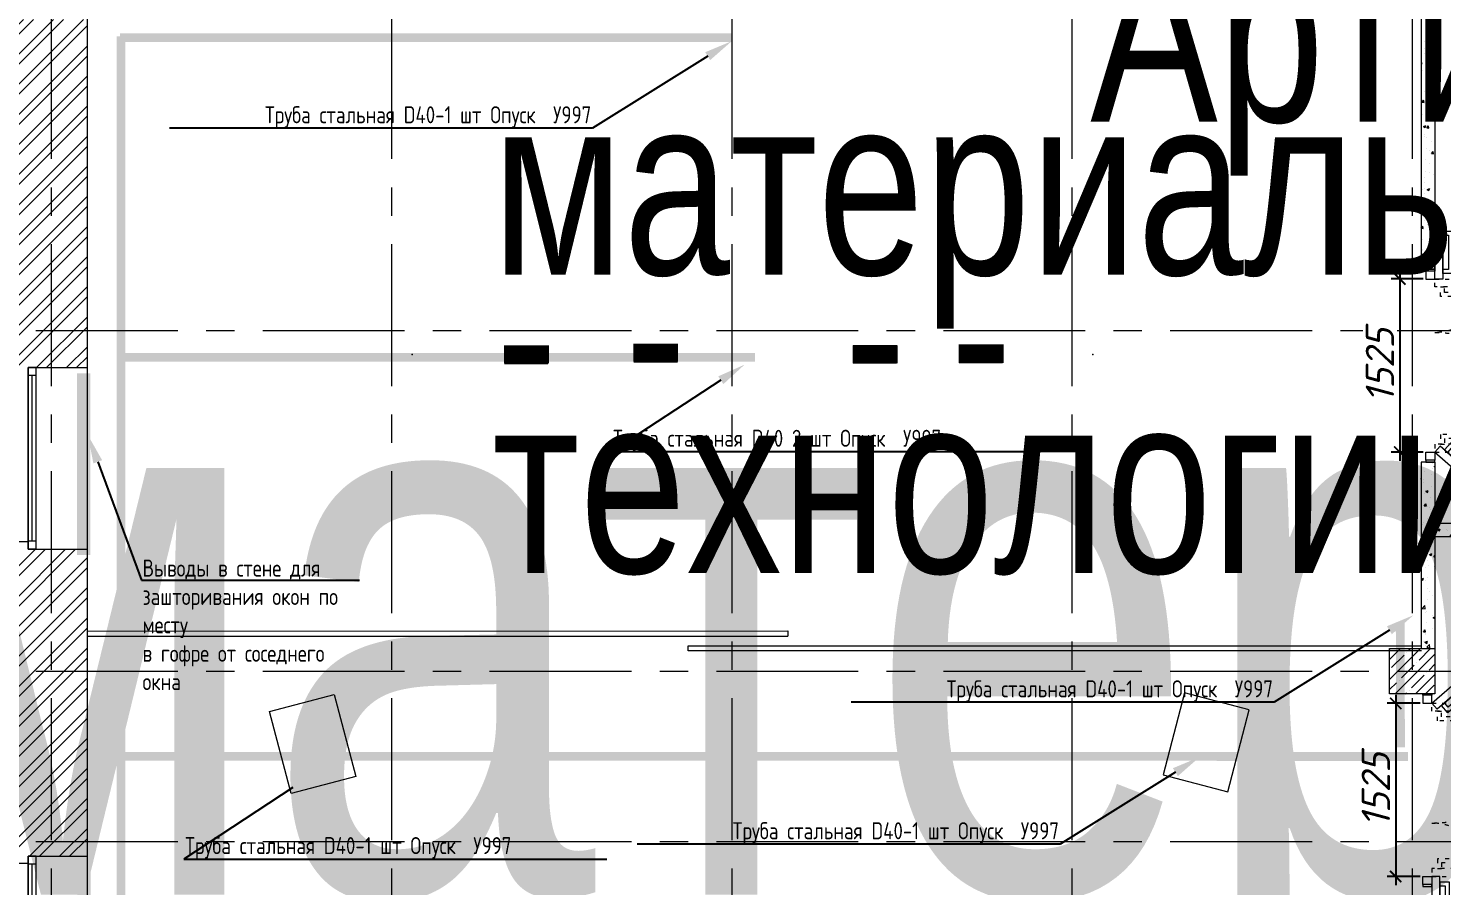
# Model space of a CAD drawing. Header units: millimetres. Extents: x 0 to 636307, y -180975 to 471719.
# Drawn here: x 559651 to 572112, y -66446 to -58893 of the extents above; entities that cross this region are included whole.
import ezdxf
from ezdxf import colors
from ezdxf.entities.mleader import LeaderData, LeaderLine
from ezdxf.enums import TextEntityAlignment as Align
from ezdxf.math import Vec2, Vec3

# ---------------------------------------------------------------- set-up
doc = ezdxf.new("R2018")
doc.units = ezdxf.units.MM
doc.linetypes.add('ACAD_ISO03W100', pattern=[30, 12, -18])
doc.linetypes.add('CENTER', pattern=[2, 1.25, -0.25, 0.25, -0.25])
for name, color, linetype, lineweight in [('_TEXT', 7, 'Continuous', 30), ('Rigging-Truss-Insert Points', 7, 'Continuous', 5), ('TRUSS LIGHT', 7, 'Continuous', 5), ('АР_Двери', 7, 'Continuous', 0), ('АР_Колонны', 5, 'Continuous', 35), ('АР_Колонны Штрих', 250, 'Continuous', 5), ('АР_Маркер экспликации', 239, 'Continuous', 13), ('АР_Номер помещения', 250, 'Continuous', 9), ('АР_Окна', 4, 'Continuous', 9), ('АР_Оси', 7, 'Continuous', 25), ('АР_Отметки', 7, 'Continuous', 5), ('АР_Перегородки газоблок', 165, 'Continuous', 30), ('АР_Перегородки газоблок_Штрих', 165, 'Continuous', 5), ('АР_Сущ Несущая стена', 250, 'Continuous', 50), ('АР_Штриховка кирпич', 250, 'Continuous', 9)]:
    doc.layers.add(name, color=color, linetype=linetype, lineweight=lineweight)
doc.layers.add('A-HATCH-FACADE', color=7, linetype='Continuous')
doc.layers.add('АР_новое окно', color=160, linetype='Continuous')
doc.layers.add('АР_Названия помещений', color=124, linetype='Continuous', lineweight=5, plot=False)
doc.layers.add('АР_Помещения_площадь', color=19, linetype='Continuous', lineweight=9, plot=False)
doc.styles.add('ISOCPEUR', font='', dxfattribs={"height": 250})
doc.styles.get("Standard").update_dxf_attribs({"font": 'GOST.TTF'})
doc.styles.get('ISOCPEUR').set_extended_font_data('ISOCPEUR', italic=True)
doc.dimstyles.new('R_100', dxfattribs={"dimtxt": 250, "dimasz": 100, "dimexe": 75, "dimexo": 25, "dimgap": 50, "dimtad": 1, "dimdec": 0, "dimrnd": 5, "dimzin": 0, "dimdsep": 46, "dimtxsty": 'ISOCPEUR', "dimblk": 'ARCHTICK', "dimcen": 0, "dimdle": 75, "dimclrd": 256, "dimclre": 256, "dimclrt": 256, "dimadec": 0, "dimazin": 0, "dimtfac": 2, "dimtdec": 0, "dimtofl": 0, "dimtmove": 1, "dimatfit": 3, "dimfxl": 1, "dimtvp": 3, "dimtfill": 1, "dimtolj": 1, "dimtzin": 0, "dimarcsym": 0})
pattern_1 = [(45, (-391394.71, -334.34), (-132.58252, 132.58252), []), (45, (-391306.32, -334.34), (-132.58252, 132.58252), [])]
pattern_2 = [(50, (637147.65, -165157.13), (215.17805, -18.82564), [22.5, -247.5]), (355, (637147.65, -165157.13), (-41.6254, 225.65764), [18, -198]), (100.45144, (637165.58, -165158.7), (173.55265, 206.832), [19.12206, -210.34263]), (46.1842, (637147.65, -165097.13), (320.1724, -49.6558), [33.75, -371.25]), (96.63564, (637174.33, -165101.26), (280.3986, 292.2356), [28.6831, -315.5141]), (351.18416, (637147.65, -165097.13), (280.3986, 292.2356), [27, -297]), (21, (637177.65, -165112.13), (179.07212, -120.78567), [22.5, -247.5]), (326, (637177.65, -165112.13), (72.9946, 217.545), [18, -198]), (71.45144, (637192.57, -165122.2), (252.0667, 96.75935), [19.12206, -210.34263]), (37.5, (637147.65, -165157.13), (3.647957, 99.868156), [0, -195.6, 0, -201, 0, -198.75]), (7.5, (637147.65, -165157.13), (78.92086, 118.32351), [0, -114.6, 0, -191.1, 0, -75.75]), (327.5, (637080.75, -165157.13), (160.14673, -6.76646), [0, -75, 0, -234, 0, -310.5]), (317.5, (637050.75, -165157.13), (174.95585, 30.0315), [0, -97.5, 0, -155.4, 0, -220.5])]

# ---------------------------------------------------------------- blocks, each defined once
blk = doc.blocks.new('*U106')
at = {"layer": 'АР_новое окно', "lineweight": 9}
for p, q in [((0, 3800), (-70, 3800)), ((-70, 3800), (-70, 0)), ((-70, 0), (-70, 3800)), ((0, 3800), (0, 0)), ((0, 3730), (-70, 3730)), ((-35, 3730), (-35, 70)), ((0, 70), (-70, 70)), ((0, 0), (-70, 0))]:
    blk.add_line(p, q, dxfattribs=at)
blk = doc.blocks.new('*U107')
at = {"layer": 'АР_новое окно', "lineweight": 9}
for p, q in [((0, 1600), (-70, 1600)), ((-70, 1600), (-70, 0)), ((-70, 0), (-70, 1600)), ((0, 1530), (-70, 1530)), ((-35, 1530), (-35, 70)), ((0, 1600), (0, 0)), ((0, 70), (-70, 70)), ((0, 0), (-70, 0))]:
    blk.add_line(p, q, dxfattribs=at)
blk = doc.blocks.new('_DotSmall')
at = {"color": 0, "linetype": 'ByBlock', "const_width": 0.5}
blk.add_lwpolyline([(-0.0625, 0, 1), (0.0625, 0, 1)], format="xyb", close=True, dxfattribs=at)
blk = doc.blocks.new('*U84')
at = {"color": 7, "style": 'ISOCPEUR', "width": 0.7, "flags": 1}
blk.add_attdef('КАТЕГОРИЯ', (-499, -2092), '', height=250, dxfattribs=at)
at = {"layer": 'АР_Номер помещения', "color": 7, "style": 'ISOCPEUR', "width": 0.7}
blk.add_attdef('НОМЕР_ПОМЕЩЕНИЯ', text='', height=300, dxfattribs=at).set_placement((-13875, 6638), align=Align.MIDDLE_CENTER)
at = {"layer": 'АР_Помещения_площадь', "color": 7, "lineweight": 30, "width": 0.7, "flags": 104}
blk.add_attdef('ИМЯ_ПОМЕЩЕНИЯ', text='', height=100, dxfattribs=at).set_placement((158, 1217), align=Align.MIDDLE_CENTER)
at = {"layer": 'АР_Помещения_площадь', "color": 7, "style": 'ISOCPEUR', "width": 0.7}
blk.add_attdef('ПЛОЩАДЬ_ПОМЕЩЕНИЯ', text='', height=200, dxfattribs=at).set_placement((-12655, 408), align=Align.MIDDLE_RIGHT)
blk = doc.blocks.new('*U85')
at = {"layer": 'АР_Номер помещения', "color": 7}
blk.add_circle((-16065, 2966), 400, dxfattribs=at)
at = {"layer": 'АР_Помещения_площадь', "color": 7}
blk.add_line((-14147, 255), (-14570, 255), dxfattribs=at)
at = {"color": 7, "style": 'ISOCPEUR', "width": 0.7, "flags": 1}
blk.add_attdef('КАТЕГОРИЯ', (-499, -2092), '', height=250, dxfattribs=at)
at = {"layer": 'АР_Номер помещения', "color": 7, "style": 'ISOCPEUR', "width": 0.7}
blk.add_attdef('НОМЕР_ПОМЕЩЕНИЯ', text='', height=300, dxfattribs=at).set_placement((-16065, 2966), align=Align.MIDDLE_CENTER)
at = {"layer": 'АР_Помещения_площадь', "color": 7, "lineweight": 30, "width": 0.7, "flags": 104}
blk.add_attdef('ИМЯ_ПОМЕЩЕНИЯ', text='', height=100, dxfattribs=at).set_placement((158, 1217), align=Align.MIDDLE_CENTER)
at = {"layer": 'АР_Помещения_площадь', "color": 7, "style": 'ISOCPEUR', "width": 0.7}
blk.add_attdef('ПЛОЩАДЬ_ПОМЕЩЕНИЯ', text='', height=200, dxfattribs=at).set_placement((-14142, 502), align=Align.MIDDLE_RIGHT)
blk = doc.blocks.new('*U82')
at = {"color": 7, "style": 'ISOCPEUR', "width": 0.7, "flags": 1}
blk.add_attdef('КАТЕГОРИЯ', (-499, -2092), '', height=250, dxfattribs=at)
at = {"layer": 'АР_Номер помещения', "color": 7, "style": 'ISOCPEUR', "width": 0.7}
blk.add_attdef('НОМЕР_ПОМЕЩЕНИЯ', text='', height=300, dxfattribs=at).set_placement((-17425, 1871), align=Align.MIDDLE_CENTER)
at = {"layer": 'АР_Помещения_площадь', "color": 7, "lineweight": 30, "width": 0.7, "flags": 104}
blk.add_attdef('ИМЯ_ПОМЕЩЕНИЯ', text='', height=100, dxfattribs=at).set_placement((158, 1217), align=Align.MIDDLE_CENTER)
at = {"layer": 'АР_Помещения_площадь', "color": 7, "style": 'ISOCPEUR', "width": 0.7}
blk.add_attdef('ПЛОЩАДЬ_ПОМЕЩЕНИЯ', text='', height=200, dxfattribs=at).set_placement((-12453, 399), align=Align.MIDDLE_RIGHT)
blk = doc.blocks.new('1700-2')
for points in [[(-155, 1934), (-155, 1563), (-70, 1563), (-70, 1934)], [(-120, 1899), (-120, 1598), (-70, 1598), (-70, 1899)], [(-70, 1984), (-70, 1513), (0, 1513), (0, 1984)], [(-84, 7), (-804, -619), (-860, -555), (-139, 71)], [(0, -13), (-796, -705), (-842, -652), (-46, 40)], [(-110, -16), (-778, -596), (-810, -559), (-143, 22)]]:
    blk.add_lwpolyline(points, close=True)
at = {"linetype": 'ACAD_ISO03W100', "ltscale": 3}
for points in [[(-471, 1443), (0, 1443), (0, 1513), (-471, 1513)], [(0, -13), (-1055, -13), (-1055, 57), (0, 57)]]:
    blk.add_lwpolyline(points, close=True, dxfattribs=at)
for points in [[(80, 1600), (0, 1600), (0, 1583), (80, 1583), (80, 1600)], [(0, 1583), (80, 1583), (80, 1513), (50, 1513), (50, 1513), (0, 1513), (0, 1583)], [(0, -83), (80, -83), (80, -13), (50, -13), (50, -13), (0, -13), (0, -83)], [(80, -100), (0, -100), (0, -83), (80, -83), (80, -100)]]:
    blk.add_lwpolyline(points)
for points in [[(-386, 1443), (-421, 1443), (-421, 1358), (-50, 1358), (-50, 1443), (-85, 1443)], [(-386, 1443), (-386, 1393), (-85, 1393), (-85, 1443)], [(-970, 57), (-1005, 57), (-1005, 142), (-50, 142), (-50, 57), (-85, 57)], [(-970, 57), (-970, 107), (-85, 107), (-85, 57)]]:
    blk.add_lwpolyline(points, dxfattribs=at)
for centre, radius, start, end in [((0, 1513), 471, 98.5242, 270), ((0, -13), 1055, 90, 221)]:
    blk.add_arc(centre, radius, start, end, dxfattribs=at)
blk = doc.blocks.new('_ARCHTICK')
at = {"color": 0, "linetype": 'ByBlock', "const_width": 0.15}
blk.add_lwpolyline([(-0.5, -0.5), (0.5, 0.5)], dxfattribs=at)
blk = doc.blocks.new('*D103')
at = {"layer": '_TEXT', "lineweight": -2, "ltscale": 500, "transparency": 16777216}
for p, q in [((571742, -61026), (571742, -62702)), ((571947, -61101), (571667, -61101)), ((571947, -62627), (571667, -62627))]:
    blk.add_line(p, q, dxfattribs=at)
at = {"layer": 'Defpoints', "color": 0, "lineweight": 9, "ltscale": 500, "transparency": 16777216}
for p in [(571972, -61101), (571742, -62627), (571972, -62627)]:
    blk.add_point(p, dxfattribs=at)
at = {"layer": '_TEXT', "lineweight": -2, "ltscale": 500, "transparency": 16777216, "xscale": 100, "yscale": 100, "zscale": 100}
for p, rotation in [((571742, -61101), 90), ((571742, -62627), 270)]:
    blk.add_blockref('_ARCHTICK', p, dxfattribs=dict(at, rotation=rotation))
at = {"layer": '_TEXT', "lineweight": 9, "ltscale": 500, "transparency": 16777216, "insert": (571567, -61864), "char_height": 250, "attachment_point": 5, "rotation": 90, "style": 'ISOCPEUR', "bg_fill": 3, "box_fill_scale": 1.1, "bg_fill_color": 256, "bg_fill_true_color": 13158600, "bg_fill_transparency": 0}
blk.add_mtext('\\A1;1525', dxfattribs=at)
blk = doc.blocks.new('*D104')
at = {"layer": '_TEXT', "lineweight": -2, "ltscale": 500, "transparency": 16777216}
for p, q in [((571706, -64764), (571706, -66440)), ((571921, -64839), (571631, -64839)), ((571921, -66365), (571631, -66365))]:
    blk.add_line(p, q, dxfattribs=at)
at = {"layer": 'Defpoints', "color": 0, "lineweight": 9, "ltscale": 500, "transparency": 16777216}
for p in [(571946, -64839), (571706, -66365), (571946, -66365)]:
    blk.add_point(p, dxfattribs=at)
at = {"layer": '_TEXT', "lineweight": -2, "ltscale": 500, "transparency": 16777216, "xscale": 100, "yscale": 100, "zscale": 100}
for p, rotation in [((571706, -64839), 90), ((571706, -66365), 270)]:
    blk.add_blockref('_ARCHTICK', p, dxfattribs=dict(at, rotation=rotation))
at = {"layer": '_TEXT', "lineweight": 9, "ltscale": 500, "transparency": 16777216, "insert": (571531, -65602), "char_height": 250, "attachment_point": 5, "rotation": 90, "style": 'ISOCPEUR', "bg_fill": 3, "box_fill_scale": 1.1, "bg_fill_color": 256, "bg_fill_true_color": 13158600, "bg_fill_transparency": 0}
blk.add_mtext('\\A1;1525', dxfattribs=at)
blk = doc.blocks.new('Truss Straight Prolyte H40V-200 387x387x2000_3d')
at = {"layer": 'Rigging-Truss-Insert Points'}
for p in [(0, 0), (2000, 0)]:
    blk.add_point(p, dxfattribs=at)
blk = doc.blocks.new('Truss-46')
at = {"layer": 'TRUSS LIGHT', "color": 7, "transparency": 33554687}
blk.add_blockref('Truss Straight Prolyte H40V-200 387x387x2000_3d', (0, 0), dxfattribs=at)
at = {"layer": 'TRUSS LIGHT', "color": 0, "flags": 1}
for tag in ['Position_Name', 'Location', 'Trim', 'Length', 'Total_Hung_Weight', 'Note', 'WH', 'WH-A', 'TE', 'TE-A', 'Model_Name', 'Manufacturer', 'Length', 'Width', 'Height', 'Weight_Imperial', 'Weight_Metric', 'Truss_Color', 'User_Field_1', 'User_Field_2', 'User_Field_3', 'User_Field_4', 'User_Field_5', 'User_Field_6']:
    blk.add_attdef(tag, (-11004, -194.5), '', height=0.18, dxfattribs=at)

msp = doc.modelspace()

# ---------------------------------------------------------------- hatches: boundary and pattern name
at = {"lineweight": 9}
h = msp.add_hatch(dxfattribs=at)
h.set_pattern_fill('ANGLE', color=3, angle=-90)
h.set_pattern_definition([(270, (-125814.368, 776278.858), (6.985, -1e-15), [5.08, -1.905]), (360, (-125814.368, 776278.858), (2e-15, 6.985), [5.08, -1.905])])
h.paths.add_polyline_path([(565372.9, -61672.4), (565372.9, -61832.4), (564987.5, -61832.4), (564987.5, -61672.4)])
h = msp.add_hatch(dxfattribs=at)
h.set_pattern_fill('ANGLE', color=3, angle=-90)
h.set_pattern_definition([(270, (-123879.311, 776268.551), (6.985, -1e-15), [5.08, -1.905]), (360, (-123879.311, 776268.551), (2e-15, 6.985), [5.08, -1.905])])
h.paths.add_polyline_path([(567308, -61682.7), (567308, -61842.7), (566922.6, -61842.7), (566922.6, -61682.7)])
h = msp.add_hatch(dxfattribs=at)
h.set_pattern_fill('ANGLE', color=3, angle=-90)
h.set_pattern_definition([(270, (-122945.33, 776271.754), (6.985, -1e-15), [5.08, -1.905]), (360, (-122945.33, 776271.754), (2e-15, 6.985), [5.08, -1.905])])
h.paths.add_polyline_path([(568241.9, -61679.5), (568241.9, -61839.5), (567856.6, -61839.5), (567856.6, -61679.5)])
h = msp.add_hatch(dxfattribs=at)
h.set_pattern_fill('ANGLE', color=3, angle=-90)
h.set_pattern_definition([(270, (-126952.625, 776264.667), (6.985, -1e-15), [5.08, -1.905]), (360, (-126952.625, 776264.667), (2e-15, 6.985), [5.08, -1.905])])
h.paths.add_polyline_path([(564234.6, -61686.6), (564234.6, -61846.6), (563849.3, -61846.6), (563849.3, -61686.6)])
at = {"layer": 'A-HATCH-FACADE', "lineweight": 9}
h = msp.add_hatch(dxfattribs=at)
h.set_pattern_fill('ANGLE', color=1, angle=-90)
h.set_pattern_definition([(270, (-123884.4895, 764409.234), (6.985, -1e-15), [5.08, -1.905]), (360, (-123884.4895, 764409.234), (2e-15, 6.985), [5.08, -1.905])])
h.paths.add_polyline_path([(565855.2, -58937.6), (565855.2, -59014.3), (560458.8, -59013.6), (560458.8, -58936.8)])
h = msp.add_hatch(dxfattribs=at)
h.set_pattern_fill('ANGLE', color=1)
h.set_pattern_definition([(0, (-262916.119, -766697.276), (0, 6.985), [5.08, -1.905]), (90, (-262916.119, -766697.276), (-6.985, 4e-16), [5.08, -1.905])])
h.paths.add_polyline_path([(560430.7, -58963.6), (560507.4, -58963.6), (560506.7, -82354), (560429.9, -82354)])
h = msp.add_hatch(dxfattribs=at)
h.set_pattern_fill('ANGLE', color=1, angle=-90)
h.set_pattern_definition([(270, (-123870.427, 761593.617), (6.985, -1e-15), [5.08, -1.905]), (360, (-123870.427, 761593.617), (2e-15, 6.985), [5.08, -1.905])])
h.paths.add_polyline_path([(566056.2, -61753.2), (566056.2, -61829.9), (560472.9, -61829.2), (560472.9, -61752.4)])
h = msp.add_hatch(dxfattribs=at)
h.set_pattern_fill('ANGLE', color=30, angle=-90)
h.set_pattern_definition([(270, (-167258.015, 771833.876), (6.985, -1e-15), [5.08, -1.905]), (360, (-167258.015, 771833.876), (2e-15, 6.985), [5.08, -1.905])])
h.paths.add_polyline_path([(560198.2, -61931.9), (560198.2, -63531.9), (560079.5, -63531.9), (560079.5, -61931.9)])
h = msp.add_hatch(dxfattribs=at)
h.set_pattern_fill('ANGLE', color=30, angle=-90)
h.set_pattern_definition([(270, (-167254.7986, 765329.166), (6.985, -1e-15), [5.08, -1.905]), (360, (-167254.7986, 765329.166), (2e-15, 6.985), [5.08, -1.905])])
h.paths.add_polyline_path([(560201.4, -66236.6), (560201.4, -70036.6), (560082.7, -70036.6), (560082.7, -66236.6)])
at = {"layer": 'АР_Колонны Штрих', "lineweight": 9, "ltscale": 100}
h = msp.add_hatch(dxfattribs=at)
h.set_pattern_fill('ANSI35', color=256, scale=500)
h.set_pattern_definition([(45, (-385400.21, -24484.97), (-88.388348, 88.388348), []), (45, (-385311.82, -24484.97), (-88.388348, 88.388348), [156.25, -31.25, 0, -31.25])])
h.paths.add_polyline_path([(572051.9, -64356.4), (571651.9, -64356.4), (571651.9, -64756.4), (572051.9, -64756.4)])
at = {"layer": 'АР_Перегородки газоблок_Штрих', "lineweight": 9, "ltscale": 100}
h = msp.add_hatch(dxfattribs=at)
h.set_pattern_fill('AR-CONC', color=256, scale=30)
h.set_pattern_definition(pattern_2)
h.paths.add_polyline_path([(572051.9, -58756.4), (571931.9, -58756.4), (571931.9, -61014.4), (572051.9, -61014.4)])
h = msp.add_hatch(dxfattribs=at)
h.set_pattern_fill('AR-CONC', color=256, scale=30)
h.set_pattern_definition(pattern_2)
h.paths.add_polyline_path([(572051.9, -62714.4), (571931.9, -62714.4), (571931.9, -64356.4), (572051.9, -64356.4)])
h = msp.add_hatch(dxfattribs=at)
h.set_pattern_fill('AR-CONC', color=256, scale=30)
h.set_pattern_definition(pattern_2)
h.paths.add_polyline_path([(572051.9, -63250.6), (572051.9, -63370.6), (572733.4, -63370.6), (572733.4, -63250.6)])
at = {"layer": 'АР_Штриховка кирпич', "lineweight": 9, "ltscale": 100}
h = msp.add_hatch(dxfattribs=at)
h.set_pattern_fill('ANSI32', color=256, scale=500)
h.set_pattern_definition(pattern_1)
h.paths.add_polyline_path([(560171.9, -58814.6), (559531.9, -58814.6), (559531.8, -61881.7), (560171.8, -61881.7)])
h = msp.add_hatch(dxfattribs=at)
h.set_pattern_fill('ANSI32', color=256, scale=500)
h.set_pattern_definition(pattern_1)
h.paths.add_polyline_path([(560171.8, -63481.7), (559531.8, -63481.7), (559531.9, -66186.4), (560171.9, -66186.4)])

# ---------------------------------------------------------------- linework, layer by layer
at = {"lineweight": 9, "ltscale": 100}
msp.add_line((566346.3, -64201.8), (566346.3, -64246.8), dxfattribs=at)
at = {"lineweight": 9}
for points in [[(560172.7, -64204.1), (560172.7, -64204.1), (566346.3, -64201.8)], [(560172.7, -64246.8), (560172.7, -64246.8), (566346.3, -64246.8)], [(571932.8, -64377.3), (565467.4, -64377.3), (565467.4, -64332.1), (571932.8, -64332.1)]]:
    msp.add_lwpolyline(points, dxfattribs=at)
at = {"lineweight": 9, "ltscale": 100}
for points in [[(561777.5, -64911.8), (562348.1, -64761.7), (562537.9, -65483.1), (561967.3, -65633.2)], [(570415, -64896.7), (569844.4, -64746.6), (569654.6, -65468.1), (570225.2, -65618.2)]]:
    msp.add_lwpolyline(points, close=True, dxfattribs=at)
at = {"layer": 'АР_Колонны', "lineweight": 9, "ltscale": 100}
msp.add_lwpolyline([(571651.9, -64356.4), (572051.9, -64356.4), (572051.9, -64756.4), (571651.9, -64756.4)], close=True, dxfattribs=at)
at = {"layer": 'АР_Окна', "lineweight": 9, "ltscale": 100}
for p, q in [((560171.8, -63481.7), (560171.8, -61881.7)), ((560171.8, -69986.4), (560171.8, -66186.4))]:
    msp.add_line(p, q, dxfattribs=at)
at = {"layer": 'АР_Оси', "linetype": 'CENTER', "lineweight": 9, "ltscale": 1000}
for p, q in [((559851.9, -30794), (559851.9, -86526.3)), ((562851.9, -30794), (562851.9, -86526.3)), ((565851.9, -30794), (565851.9, -86526.3)), ((568851.9, -30794), (568851.9, -86526.3)), ((571851.9, -30794), (571851.9, -86526.3)), ((547718.2, -61556.4), (630896.6, -61556.4)), ((547718.2, -64556.4), (630896.6, -64556.4)), ((547718.2, -66056.4), (630896.6, -66056.4))]:
    msp.add_line(p, q, dxfattribs=at)
at = {"layer": 'АР_Перегородки газоблок', "lineweight": 9, "ltscale": 100}
msp.add_line((572051.9, -63370.6), (572733.4, -63370.6), dxfattribs=at)
for points in [[(571931.9, -58756.4), (571931.9, -61014.4)], [(572051.9, -58756.4), (572051.9, -61014.4)], [(572051.9, -61014.4), (571931.9, -61014.4)], [(571931.9, -62714.4), (571931.9, -64356.4)], [(572051.9, -62714.4), (571931.9, -62714.4)], [(572051.9, -62714.4), (572051.9, -64356.4)], [(572051.9, -63250.6), (572733.4, -63250.6)]]:
    msp.add_lwpolyline(points, dxfattribs=at)
at = {"layer": 'АР_Сущ Несущая стена', "lineweight": 9, "ltscale": 100}
for p, q in [((560171.8, -61881.7), (560171.8, -58306.4)), ((559650.7, -61881.7), (560171.8, -61881.7)), ((559650.7, -61946.7), (559650.7, -61881.7)), ((559650.7, -63416.7), (559531.8, -63416.7)), ((559650.7, -63481.7), (559650.7, -63416.7)), ((559650.7, -63481.7), (560171.8, -63481.7)), ((560171.8, -66186.4), (560171.8, -63481.7)), ((559650.7, -66251.4), (559531.8, -66251.4)), ((559650.7, -66186.4), (560171.8, -66186.4)), ((559650.7, -66186.4), (560171.8, -66186.4)), ((559650.7, -66186.4), (560171.8, -66186.4)), ((559650.7, -66251.4), (559650.7, -66186.4))]:
    msp.add_line(p, q, dxfattribs=at)
at = {"layer": 'АР_Сущ Несущая стена', "color": 4, "lineweight": 9, "ltscale": 100}
for p, q in [((559650.7, -63481.7), (559650.7, -61881.7)), ((559650.7, -69986.4), (559650.7, -66186.4))]:
    msp.add_line(p, q, dxfattribs=at)

# ---------------------------------------------------------------- block references
at = {"layer": 'TRUSS LIGHT', "color": 7, "lineweight": 9, "transparency": 33554687}
for p in [(563036.3, -61766, 1), (565036.8, -61766.4, 1), (567037.3, -61766.3, 1)]:
    msp.add_blockref('Truss-46', p, dxfattribs=at)
at = {"layer": 'АР_Двери', "lineweight": 9, "ltscale": 100, "xscale": -1}
msp.add_blockref('1700-2', (572051.9, -62614.4), dxfattribs=at)
at = {"layer": 'АР_Двери', "lineweight": 9, "ltscale": 100, "rotation": 180}
msp.add_blockref('1700-2', (572025.8, -64851.6), dxfattribs=at)
at = {"layer": 'АР_Маркер экспликации', "lineweight": 9}
ref = msp.add_blockref('*U84', (571975.9, -58284.7), dxfattribs=at)
lines = msp.add_mtext('\\W0.8000;Кабинет материальной технологии тип 2', dxfattribs={"layer": 'АР_Названия помещений', "insert": (558141.6, -53477), "char_height": 4891.956, "width": 926.94, "attachment_point": 1})
ref.add_attrib('ИМЯ_ПОМЕЩЕНИЯ', '', (558141.6, -53477), dxfattribs={"flags": 104}).embed_mtext(lines)
ref = msp.add_blockref('*U85', (579655.4, -58709.3), dxfattribs=at)
ref.add_attrib('НОМЕР_ПОМЕЩЕНИЯ', '233', dxfattribs={"layer": 'АР_Номер помещения', "color": 7, "height": 300, "style": 'ISOCPEUR', "width": 0.7}).set_placement((563590.6, -55743.1), align=Align.MIDDLE_CENTER)
lines = msp.add_mtext('\\W0.8000;Кладовая кабинета материальной технологии', dxfattribs={"layer": 'АР_Названия помещений', "insert": (563739.1, -54229.1), "char_height": 1576.782, "width": 926.94, "attachment_point": 1})
ref.add_attrib('ИМЯ_ПОМЕЩЕНИЯ', '', (563739.1, -54229.1), dxfattribs={"flags": 104}).embed_mtext(lines)
ref.add_attrib('ПЛОЩАДЬ_ПОМЕЩЕНИЯ', '#####', dxfattribs={"layer": 'АР_Помещения_площадь', "color": 7, "height": 200, "style": 'ISOCPEUR', "width": 0.7}).set_placement((565513, -58207.8), align=Align.MIDDLE_RIGHT)
ref = msp.add_blockref('*U82', (583931.3, -58709.3), dxfattribs=at)
lines = msp.add_mtext('\\W0.8000;Артистическая', dxfattribs={"layer": 'АР_Названия помещений', "insert": (569013.1, -58140), "char_height": 1576.782, "width": 926.94, "attachment_point": 1})
ref.add_attrib('ИМЯ_ПОМЕЩЕНИЯ', '', (569013.1, -58140), dxfattribs={"flags": 104}).embed_mtext(lines)
at = {"layer": 'АР_новое окно', "lineweight": 9, "xscale": -1, "rotation": 180}
for name, p in [('*U107', (559720.7, -61881.7)), ('*U106', (559720.7, -66186.4))]:
    msp.add_blockref(name, p, dxfattribs=at)

# ---------------------------------------------------------------- leaders
at = {"lineweight": 9}
ml = msp.add_multileader_mtext('Standard', dxfattribs=at)
ml.set_content('Труба стальная D40-1 шт Опуск  У997', color=256)
ml.set_leader_properties()
ml.build(insert=Vec2(0, 0))
ml.multileader.update_dxf_attribs({"text_left_attachment_type": 6, "text_right_attachment_type": 6, "arrow_head_size": 250})
ctx = ml.context
ctx.base_point, ctx.char_height, ctx.arrow_head_size, ctx.plane_origin = Vec3(561588.2, -59772.5, 0), 150, 250, Vec3(561426.8, -56707.7, 0)
ctx.left_attachment, ctx.right_attachment, ctx.text_align_type = 6, 6, 2
notes = []
notes.append((ctx, [(0, (1, 1, 0), (564624, -59772.5, 0), (-1, 0), 8, [(0, [(565852.6, -59006.2, 0)], 0, [])])]))
ctx.mtext.insert, ctx.mtext.width, ctx.mtext.alignment, ctx.mtext.flow_direction = Vec3(564614, -59579.7, 0), 3862.366, 3, 5
ml = msp.add_multileader_mtext('Standard', dxfattribs=at)
ml.set_content('Труба стальная D40 2 шт Опуск  У997', color=256)
ml.set_leader_properties()
ml.build(insert=Vec2(0, 0))
ml.multileader.update_dxf_attribs({"text_left_attachment_type": 6, "text_right_attachment_type": 6, "arrow_head_size": 250})
ctx = ml.context
ctx.base_point, ctx.char_height, ctx.arrow_head_size, ctx.plane_origin = Vec3(564803.6, -62622.2, 0), 150, 250, Vec3(564642.2, -59557.4, 0)
ctx.left_attachment, ctx.right_attachment = 6, 6
notes.append((ctx, [(1, (1, 1, 0), (564795.6, -62622.2, 0), (1, 0), 8, [(0, [(565965.4, -61855.9, 0)], 0, [])])]))
ctx.mtext.insert, ctx.mtext.width, ctx.mtext.flow_direction = Vec3(564805.6, -62429.4, 0), 3862.366, 5
ml = msp.add_multileader_mtext('Standard', dxfattribs=at)
ml.set_content('Выводы в стене для зашторивания окон по месту^Jв гофре от соседнего окна', color=256)
ml.set_leader_properties()
ml.build(insert=Vec2(0, 0))
ml.multileader.update_dxf_attribs({"text_left_attachment_type": 6, "text_right_attachment_type": 6, "arrow_head_size": 250})
ctx = ml.context
ctx.base_point, ctx.char_height, ctx.arrow_head_size, ctx.plane_origin = Vec3(560655.9, -63752.9, 0), 150, 250, Vec3(560351.7, -61062.9, 0)
ctx.left_attachment, ctx.right_attachment = 6, 6
notes.append((ctx, [(1, (1, 1, 0), (560647.9, -63752.9, 0), (1, 0), 8, [(0, [(560176.8, -62477.1, 0)], 0, [])])]))
ctx.mtext.insert, ctx.mtext.width, ctx.mtext.flow_direction = Vec3(560657.9, -63572.9, 0), 1894.217, 5
ml = msp.add_multileader_mtext('Standard', dxfattribs=at)
ml.set_content('Труба стальная D40-1 шт Опуск  У997', color=256)
ml.set_leader_properties()
ml.build(insert=Vec2(0, 0))
ml.multileader.update_dxf_attribs({"text_left_attachment_type": 6, "text_right_attachment_type": 6, "arrow_head_size": 250})
ctx = ml.context
ctx.base_point, ctx.char_height, ctx.arrow_head_size, ctx.plane_origin = Vec3(565711.5, -66079.4, 0), 150, 250, Vec3(565550.1, -63014.7, 0)
ctx.left_attachment, ctx.right_attachment, ctx.text_align_type = 6, 6, 2
notes.append((ctx, [(0, (1, 1, 0), (568747.3, -66079.4, 0), (-1, 0), 8, [(0, [(569976, -65313.1, 0)], 0, [])])]))
ctx.mtext.insert, ctx.mtext.width, ctx.mtext.alignment, ctx.mtext.flow_direction = Vec3(568737.3, -65886.6, 0), 3862.366, 3, 5
ml = msp.add_multileader_mtext('Standard', dxfattribs=at)
ml.set_content('Труба стальная D40-1 шт Опуск  У997', color=256)
ml.set_leader_properties()
ml.build(insert=Vec2(0, 0))
ml.multileader.update_dxf_attribs({"text_left_attachment_type": 6, "text_right_attachment_type": 6, "arrow_head_size": 250})
ctx = ml.context
ctx.base_point, ctx.char_height, ctx.arrow_head_size, ctx.plane_origin = Vec3(561031.6, -66210.3, 0), 150, 250, Vec3(560870.2, -63145.5, 0)
ctx.left_attachment, ctx.right_attachment = 6, 6
notes.append((ctx, [(1, (1, 1, 0), (561023.6, -66210.3, 0), (1, 0), 8, [(0, [(562193.4, -65443.9, 0)], 0, [])])]))
ctx.mtext.insert, ctx.mtext.width, ctx.mtext.flow_direction = Vec3(561033.6, -66017.5, 0), 3862.366, 5
at = {"layer": 'АР_Отметки', "lineweight": 9}
ml = msp.add_multileader_mtext('Standard', dxfattribs=at)
ml.set_content('+2,410', color=256, style='ISOCPEUR')
ml.set_leader_properties(color=256, linetype='Continuous', lineweight=-1)
ml.set_arrow_properties(name='DOTSMALL')
ml.build(insert=Vec2(0, 0))
ml.multileader.update_dxf_attribs({"has_text_frame": 1, "text_left_attachment_type": 4, "text_right_attachment_type": 4, "dogleg_length": 100, "arrow_head_size": 180})
ctx = ml.context
ctx.base_point, ctx.char_height, ctx.arrow_head_size, ctx.landing_gap_size, ctx.plane_origin = Vec3(575901.9, -83461.4), 250, 180, 50, Vec3(573740.7, -84052.7)
ctx.left_attachment, ctx.right_attachment = 4, 4
notes.append((ctx, [(0, (0, 0, 0), (0, 0), (1, 0), 1, [])]))
ctx.mtext.insert, ctx.mtext.width, ctx.mtext.line_spacing_style, ctx.mtext.flow_direction = Vec3(575951.9, -83128.1), 852.697, 2, 5
ml = msp.add_multileader_mtext('Standard', dxfattribs=at)
ml.set_content('+3,950', color=256, style='ISOCPEUR')
ml.set_leader_properties(color=256, linetype='Continuous', lineweight=-1)
ml.set_arrow_properties(name='DOTSMALL')
ml.build(insert=Vec2(0, 0))
ml.multileader.update_dxf_attribs({"has_text_frame": 1, "text_left_attachment_type": 4, "text_right_attachment_type": 4, "dogleg_length": 100, "arrow_head_size": 180})
ctx = ml.context
ctx.base_point, ctx.char_height, ctx.arrow_head_size, ctx.landing_gap_size, ctx.plane_origin = Vec3(574216.1, -88967.1), 250, 180, 50, Vec3(574134.8, -90234.7)
ctx.left_attachment, ctx.right_attachment = 4, 4
notes.append((ctx, [(0, (0, 0, 0), (0, 0), (1, 0), 1, [])]))
ctx.mtext.insert, ctx.mtext.width, ctx.mtext.line_spacing_style, ctx.mtext.flow_direction = Vec3(574266.1, -88633.8), 852.697, 2, 5
ml = msp.add_multileader_mtext('Standard', dxfattribs=at)
ml.set_content('+2,410', color=256, style='ISOCPEUR')
ml.set_leader_properties(color=256, linetype='Continuous', lineweight=-1)
ml.set_arrow_properties(name='DOTSMALL')
ml.build(insert=Vec2(0, 0))
ml.multileader.update_dxf_attribs({"has_text_frame": 1, "text_left_attachment_type": 4, "text_right_attachment_type": 4, "dogleg_length": 100, "arrow_head_size": 180})
ctx = ml.context
ctx.base_point, ctx.char_height, ctx.arrow_head_size, ctx.landing_gap_size, ctx.plane_origin = Vec3(575901.9, -83461.4), 250, 180, 50, Vec3(573740.7, -84052.7)
ctx.left_attachment, ctx.right_attachment = 4, 4
notes.append((ctx, [(0, (0, 0, 0), (0, 0), (1, 0), 1, [])]))
ctx.mtext.insert, ctx.mtext.width, ctx.mtext.line_spacing_style, ctx.mtext.flow_direction = Vec3(575951.9, -83128.1), 852.697, 2, 5
ml = msp.add_multileader_mtext('Standard', dxfattribs=at)
ml.set_content('+3,950', color=256, style='ISOCPEUR')
ml.set_leader_properties(color=256, linetype='Continuous', lineweight=-1)
ml.set_arrow_properties(name='DOTSMALL')
ml.build(insert=Vec2(0, 0))
ml.multileader.update_dxf_attribs({"has_text_frame": 1, "text_left_attachment_type": 4, "text_right_attachment_type": 4, "dogleg_length": 100, "arrow_head_size": 180})
ctx = ml.context
ctx.base_point, ctx.char_height, ctx.arrow_head_size, ctx.landing_gap_size, ctx.plane_origin = Vec3(574216.1, -88967.1), 250, 180, 50, Vec3(574134.8, -90234.7)
ctx.left_attachment, ctx.right_attachment = 4, 4
notes.append((ctx, [(0, (0, 0, 0), (0, 0), (1, 0), 1, [])]))
ctx.mtext.insert, ctx.mtext.width, ctx.mtext.line_spacing_style, ctx.mtext.flow_direction = Vec3(574266.1, -88633.8), 852.697, 2, 5
for ctx, leaders in notes:
    for number, flags, end, landing, length, lines in leaders:
        leader = LeaderData()
        leader.index, (leader.has_last_leader_line, leader.has_dogleg_vector, leader.attachment_direction) = number, flags
        leader.last_leader_point, leader.dogleg_vector, leader.dogleg_length = Vec3(end), Vec3(landing), length
        for number, points, colour, breaks in lines:
            line = LeaderLine()
            line.index, line.vertices, line.color, line.breaks = number, Vec3.list(points), colors.encode_raw_color(colour), breaks
            leader.lines.append(line)
        ctx.leaders.append(leader)

# ---------------------------------------------------------------- next in the draw order: dimensions: what is measured, and where the dimension line sits
at = {"layer": '_TEXT', "color": 1, "lineweight": 9, "ltscale": 500}
for base, p1, p2, picture, middle in [((571741.8, -62627.4), (571971.9, -61101.4), (571971.9, -62627.4), '*D103', (571566.8, -61864.4)), ((571705.7, -66364.6), (571945.8, -64838.6), (571945.8, -66364.6), '*D104', (571530.7, -65601.6))]:
    dim = msp.add_linear_dim(base=base, p1=p1, p2=p2, angle=90, dimstyle='R_100', override={"dimpost": '\\X', "dimfxl": 2.5, "dimarcsym": 2}, dxfattribs=at)
    dim.commit()
    dim.dimension.update_dxf_attribs({"geometry": picture, "text_midpoint": middle})

# ---------------------------------------------------------------- next in the draw order: hatches: boundary and pattern name
at = {"layer": 'A-HATCH-FACADE', "lineweight": 9}
h = msp.add_hatch(dxfattribs=at)
h.set_pattern_fill('ANGLE', color=1)
h.set_pattern_definition([(0, (-251639.926, -759339.968), (0, 6.985), [5.08, -1.905]), (90, (-251639.926, -759339.968), (-6.985, 4e-16), [5.08, -1.905])])
h.paths.add_polyline_path([(571706.9, -64126.3), (571783.6, -64126.3), (571787.4, -65226), (571710.7, -65226)])
h = msp.add_hatch(dxfattribs=at)
h.set_pattern_fill('ANGLE', color=1, angle=-90)
h.set_pattern_definition([(270, (-123878.365, 758077.88), (6.985, -1e-15), [5.08, -1.905]), (360, (-123878.365, 758077.88), (2e-15, 6.985), [5.08, -1.905])])
h.paths.add_polyline_path([(571814.7, -65268.9), (571814.7, -65345.7), (560464.9, -65344.9), (560464.9, -65268.2)])

# ---------------------------------------------------------------- next in the draw order: leaders
at = {"lineweight": 9}
ml = msp.add_multileader_mtext('Standard', dxfattribs=at)
ml.set_content('Труба стальная D40-1 шт Опуск  У997', color=256)
ml.set_leader_properties()
ml.build(insert=Vec2(0, 0))
ml.multileader.update_dxf_attribs({"text_left_attachment_type": 6, "text_right_attachment_type": 6, "arrow_head_size": 250})
ctx = ml.context
ctx.base_point, ctx.char_height, ctx.arrow_head_size, ctx.plane_origin = Vec3(567597.9, -64829.3, 0), 150, 250, Vec3(567436.5, -61764.5, 0)
ctx.left_attachment, ctx.right_attachment, ctx.text_align_type = 6, 6, 2
notes = []
notes.append((ctx, [(0, (1, 1, 0), (570633.7, -64829.3, 0), (-1, 0), 8, [(0, [(571862.4, -64062.9, 0)], 0, [])])]))
ctx.mtext.insert, ctx.mtext.width, ctx.mtext.alignment, ctx.mtext.flow_direction = Vec3(570623.7, -64636.5, 0), 3862.366, 3, 5
for ctx, leaders in notes:
    for number, flags, end, landing, length, lines in leaders:
        leader = LeaderData()
        leader.index, (leader.has_last_leader_line, leader.has_dogleg_vector, leader.attachment_direction) = number, flags
        leader.last_leader_point, leader.dogleg_vector, leader.dogleg_length = Vec3(end), Vec3(landing), length
        for number, points, colour, breaks in lines:
            line = LeaderLine()
            line.index, line.vertices, line.color, line.breaks = number, Vec3.list(points), colors.encode_raw_color(colour), breaks
            leader.lines.append(line)
        ctx.leaders.append(leader)

doc.saveas('drawing.dxf')
